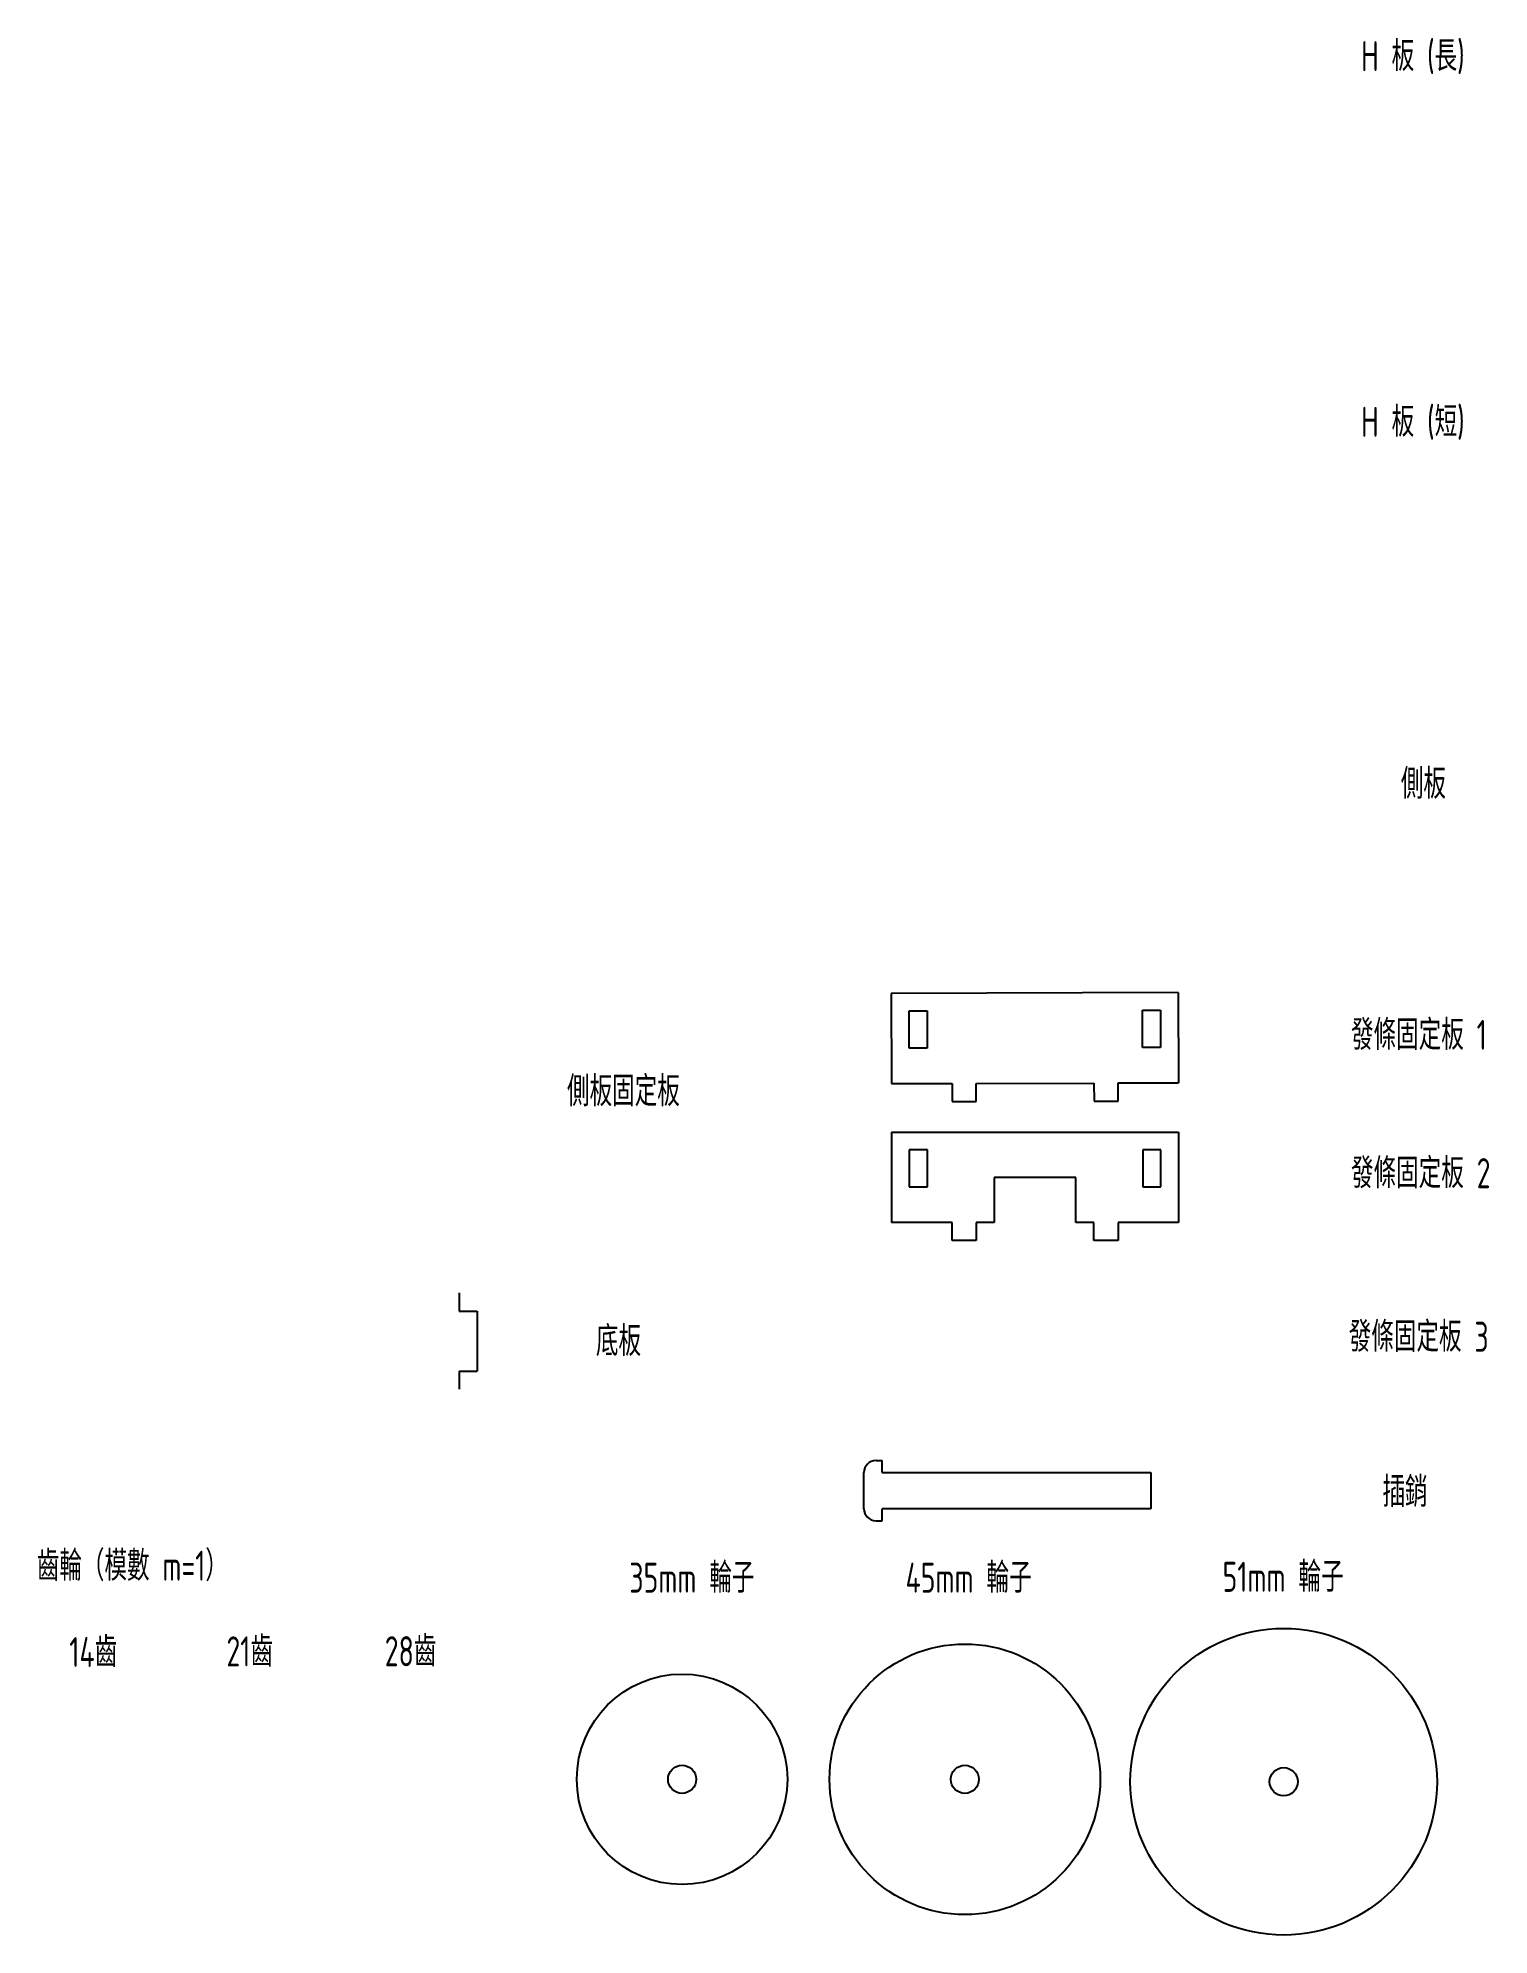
# Model space of a CAD drawing. Header units: millimetres. Extents: x 2 to 244, y -8 to 308.
import ezdxf

# ---------------------------------------------------------------- set-up
doc = ezdxf.new("R2010")
doc.units = ezdxf.units.MM
doc.styles.get("Standard").update_dxf_attribs({"font": 'iso.shx', "width": 0.75, "bigfont": 'chineset.shx'})

msp = doc.modelspace()

# ---------------------------------------------------------------- linework, layer by layer
for p, q in [((191.97, 148.84), (144.27, 148.69)), ((144.27, 148.69), (144.32, 133.7)), ((191.97, 148.84), (192.02, 133.84)), ((147.23, 145.8), (150.23, 145.81)), ((147.25, 139.6), (147.23, 145.8)), ((150.23, 145.81), (150.25, 139.61)), ((186.03, 145.92), (189.03, 145.93)), ((186.05, 139.72), (186.03, 145.92)), ((189.03, 145.93), (189.05, 139.73)), ((150.25, 139.61), (147.25, 139.6)), ((189.05, 139.73), (186.05, 139.72)), ((144.32, 133.7), (154.37, 133.72)), ((154.37, 133.72), (154.38, 130.72)), ((158.37, 133.74), (177.97, 133.79)), ((158.38, 130.74), (158.37, 133.74)), ((177.97, 133.79), (177.98, 130.79)), ((181.97, 133.81), (192.02, 133.84)), ((181.98, 130.81), (181.97, 133.81)), ((154.38, 130.72), (158.38, 130.74)), ((177.98, 130.79), (181.98, 130.81)), ((72.44, 98.88), (72.44, 95.88)), ((72.44, 95.88), (75.44, 95.88)), ((75.44, 95.88), (75.44, 85.88)), ((72.44, 85.88), (72.44, 82.88)), ((72.44, 85.88), (75.44, 85.88)), ((141.73, 71.01, -3), (142.73, 71.01, -3)), ((142.73, 69.01, -3), (142.73, 71.01, -3)), ((139.73, 63.01, -3), (139.73, 69.01, -3)), ((142.73, 69.01, -3), (187.43, 69.01, -3)), ((187.43, 69.01, -3), (187.43, 63.01, -3)), ((141.73, 61.01, -3), (142.73, 61.01, -3)), ((142.73, 61.01, -3), (142.73, 63.01, -3)), ((187.43, 63.01, -3), (142.73, 63.01, -3))]:
    msp.add_line(p, q)
at = {"extrusion": (-0.002958, 0.999996, -2.22045e-16)}
for p, q in [((191.97, 148.84), (144.27, 148.69)), ((150.25, 139.61), (147.25, 139.6)), ((189.05, 139.73), (186.05, 139.72))]:
    msp.add_line(p, q, dxfattribs=at)
at = {"extrusion": (-0.999996, -0.002958, 0)}
for p, q in [((144.27, 148.69), (144.32, 133.7)), ((150.23, 145.81), (150.25, 139.61)), ((189.03, 145.93), (189.05, 139.73)), ((154.37, 133.72), (154.38, 130.72)), ((177.97, 133.79), (177.98, 130.79))]:
    msp.add_line(p, q, dxfattribs=at)
at = {"extrusion": (0.999996, 0.002958, 0)}
for p, q in [((191.97, 148.84), (192.02, 133.84)), ((147.25, 139.6), (147.23, 145.8)), ((186.05, 139.72), (186.03, 145.92)), ((158.38, 130.74), (158.37, 133.74)), ((181.98, 130.81), (181.97, 133.81))]:
    msp.add_line(p, q, dxfattribs=at)
at = {"extrusion": (0.002958, -0.999996, 2.22045e-16)}
for p, q in [((147.23, 145.8), (150.23, 145.81)), ((186.03, 145.92), (189.03, 145.93)), ((144.32, 133.7), (154.37, 133.72)), ((158.37, 133.74), (177.97, 133.79)), ((181.97, 133.81), (192.02, 133.84)), ((154.38, 130.72), (158.38, 130.74))]:
    msp.add_line(p, q, dxfattribs=at)
at = {"extrusion": (-0.001908, 0.645119, -0.76408)}
msp.add_line((177.98, 130.79), (181.98, 130.81), dxfattribs=at)
at = {"extrusion": (0, 1, -2.22045e-16)}
for p, q in [((144.32, 125.61), (192.02, 125.61)), ((147.27, 116.51), (150.27, 116.51)), ((186.07, 116.51), (189.07, 116.51))]:
    msp.add_line(p, q, dxfattribs=at)
at = {"extrusion": (-1, 0, 0)}
for p, q in [((144.32, 125.61), (144.32, 110.61)), ((150.27, 116.51), (150.27, 122.71)), ((189.07, 116.51), (189.07, 122.71)), ((174.97, 110.61), (174.97, 118.11)), ((154.37, 107.61), (154.37, 110.61)), ((177.97, 107.61), (177.97, 110.61))]:
    msp.add_line(p, q, dxfattribs=at)
at = {"extrusion": (1, 0, 0)}
for p, q in [((192.02, 125.61), (192.02, 110.61)), ((147.27, 122.71), (147.27, 116.51)), ((186.07, 122.71), (186.07, 116.51)), ((161.37, 118.11), (161.37, 110.61)), ((158.37, 110.61), (158.37, 107.61)), ((181.97, 110.61), (181.97, 107.61))]:
    msp.add_line(p, q, dxfattribs=at)
at = {"extrusion": (0, -1, 2.22045e-16)}
for p, q in [((150.27, 122.71), (147.27, 122.71)), ((189.07, 122.71), (186.07, 122.71)), ((174.97, 118.11), (161.37, 118.11)), ((154.37, 110.61), (144.32, 110.61)), ((161.37, 110.61), (158.37, 110.61)), ((177.97, 110.61), (174.97, 110.61)), ((192.02, 110.61), (181.97, 110.61)), ((158.37, 107.61), (154.37, 107.61)), ((181.97, 107.61), (177.97, 107.61))]:
    msp.add_line(p, q, dxfattribs=at)
for centre, radius in [((209.51, 17.6), 25.5), ((156.5, 18), 22.5), ((109.49, 18), 17.5)]:
    msp.add_circle(centre, radius)
at = {"linetype": 'Continuous', "lineweight": 25}
for centre in [(109.49, 18), (156.5, 18), (209.51, 17.6)]:
    msp.add_circle(centre, 2.34, dxfattribs=at)
for centre, start, end in [((141.73, 69.01, -3), 90, 180), ((141.73, 63.01, -3), 180, 270)]:
    msp.add_arc(centre, 2, start, end)

# ---------------------------------------------------------------- texts
at = {"char_height": 5, "attachment_point": 1}
for s, width, insert in [('H 板 (長)', 22.1979, (222.39, 307.09)), ('H 板 (短)', 22.1979, (222.39, 246.27)), ('\\pxqc;側板', 20.6849, (222.39, 186.07)), ('發條固定板 1', 25.1971, (220.7, 144.31, 3)), ('\\pxqc;側板固定板', 20.6849, (89.39, 134.94)), ('發條固定板 2', 25.9095, (220.7, 121.31, 3)), ('\\pxqc;發條固定板 3', 25.1351, (219.39, 94.1)), ('\\pxqc;底板', 20.6849, (88.57, 93.39, 3)), ('\\pxqc;插銷', 20.6849, (219.34, 68.3)), ('\\pxqc;齒輪（模數 m=1）', 39.2241, (-1.52, 56.02)), ('\\pxqc;35mm 輪子', 25.6377, (98.3, 54.03)), ('\\pxqc;45mm 輪子', 25.6377, (144.3, 54.03)), ('\\pxqc;51mm 輪子', 25.6377, (196.59, 54.18)), ('\\pxqc;14齒', 25.6377, (-1.22, 41.67)), ('\\pxqc;21齒', 25.6377, (24.78, 41.77)), ('\\pxqc;28齒', 25.6377, (51.53, 41.8))]:
    msp.add_mtext_dynamic_manual_height_columns(s, width=width, gutter_width=12.5, heights=[0], dxfattribs=dict(at, insert=insert))

doc.saveas('drawing.dxf')
